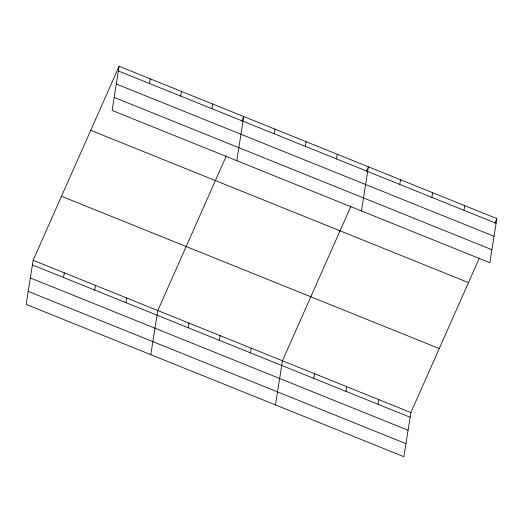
<?xml version="1.0" encoding="UTF-8"?>
<svg xmlns="http://www.w3.org/2000/svg" width="523" height="523" viewBox="0 0 523 523"><rect width="100%" height="100%" fill="white"/><g stroke="black" fill="none" stroke-linecap="round" stroke-linejoin="round"><path stroke-width="0.78" d="M119.113 66.303L112.118 110.438L489.861 262.729L496.85 218.601L119.113 66.303L33.139 260.271L26.15 304.399L403.887 456.697L410.882 412.562L479.369 258.048M63.564 277.504L64.303 272.829M94.728 290.069L95.467 285.395M149.532 83.543L150.271 78.868M125.893 302.627L126.631 297.96M180.696 96.101L181.435 91.433M150.807 354.653L157.796 310.525L226.282 156.011M211.861 108.666L212.6 103.999M188.215 327.758L188.96 323.09M236.775 160.692L243.764 116.564L241.783 121.029M219.379 340.323L220.118 335.655M274.189 133.796L274.928 129.129M250.543 352.888L251.282 348.22M305.354 146.362L306.092 141.694M275.458 404.913L282.446 360.785L350.933 206.265M336.518 158.927L337.257 154.259M313.813 378.397L314.558 373.729M361.432 210.952L368.421 166.824L366.44 171.289M345.925 391.341L346.664 386.674M399.788 184.436L400.526 179.768M378.031 404.286L378.77 399.618M431.893 197.38L432.632 192.712M464.006 210.324L464.744 205.657M494.869 223.066L496.85 218.601M118.368 70.978L496.111 223.269M116.309 84L494.045 236.291M114.184 97.415L491.921 249.706M90.741 130.312L468.477 282.61M61.511 196.262L439.248 348.553M33.139 260.271L410.882 412.562M32.4 264.939L410.137 417.23M30.341 277.961L408.077 430.252M28.209 291.376L405.953 443.674"/></g></svg>
